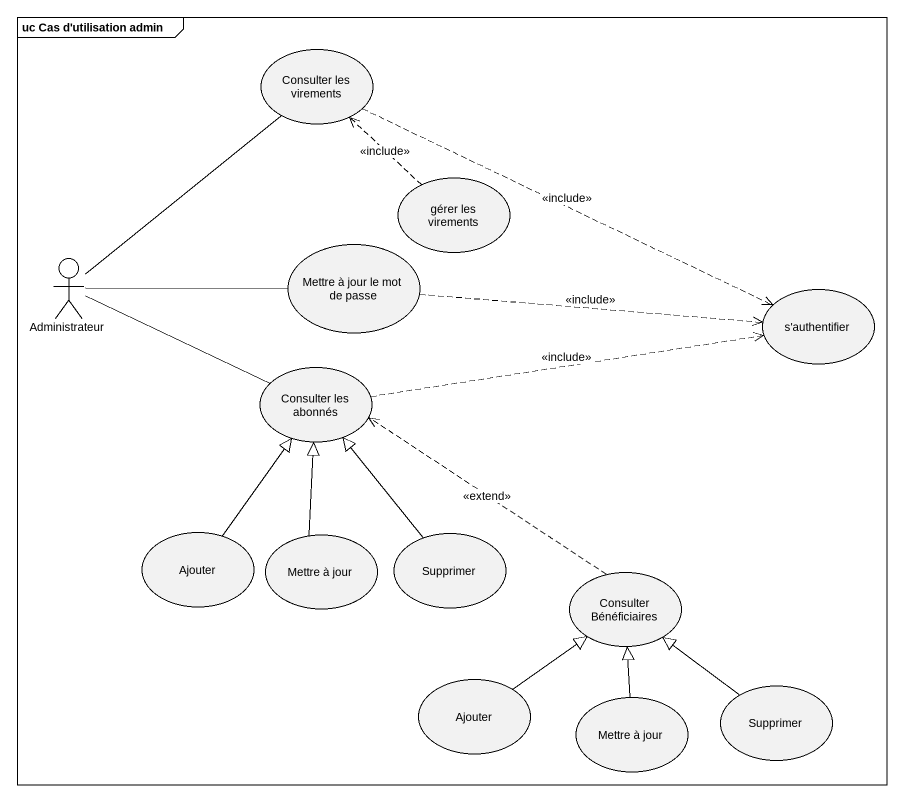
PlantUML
@startuml
mainframe uc Cas d'utilisation admin
usecase "Consulter les virements" as Consulter_les_virements
usecase "gérer les virements" as gérer_les_virements
usecase "Mettre à jour le mot de passe" as Mettre_à_jour_le_mot_de
actor Administrateur
usecase "s'authentifier" as s_authentifier
usecase "Consulter les abonnés" as Consulter_les_abonnés
usecase Ajouter
usecase "Mettre à jour" as Mettre_à_jour
usecase Supprimer
usecase "Consulter Bénéficiaires" as Consulter_Bénéficiaires
usecase "Ajouter" as Ajouter_2
usecase "Supprimer" as Supprimer_2
usecase "Mettre à jour" as Mettre_à_jour_2
Consulter_les_virements .right.> s_authentifier : <<include>>
gérer_les_virements .up.> Consulter_les_virements : <<include>>
Mettre_à_jour_le_mot_de .right.> s_authentifier : <<include>>
Administrateur -up- Consulter_les_virements
Administrateur -right- Mettre_à_jour_le_mot_de
Administrateur -right- Consulter_les_abonnés
Consulter_les_abonnés .right.> s_authentifier : <<include>>
Ajouter -up-|> Consulter_les_abonnés
Mettre_à_jour -up-|> Consulter_les_abonnés
Supprimer -up-|> Consulter_les_abonnés
Consulter_Bénéficiaires .up.> Consulter_les_abonnés : <<extend>>
Ajouter_2 -up-|> Consulter_Bénéficiaires
Supprimer_2 -up-|> Consulter_Bénéficiaires
Mettre_à_jour_2 -up-|> Consulter_Bénéficiaires
@enduml
